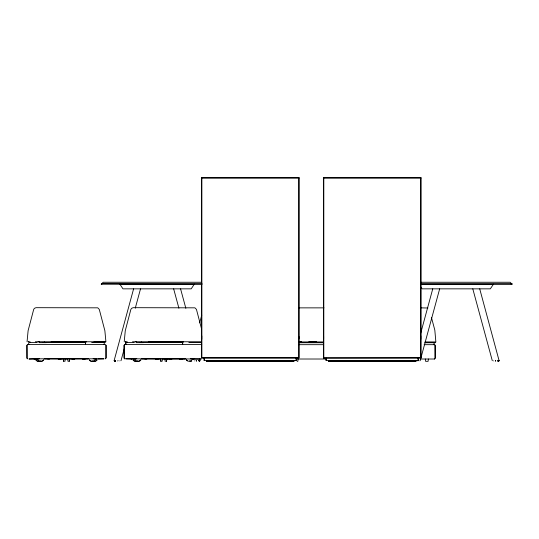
<?xml version="1.0" encoding="UTF-8"?>
<svg xmlns="http://www.w3.org/2000/svg" width="539" height="539" viewBox="0 0 539 539"><rect width="100%" height="100%" fill="white"/><g stroke="black" fill="none" stroke-linecap="round" stroke-linejoin="round"><path stroke-width="0.81" d="M105.637 358.711L105.246 358.812L106.028 358.037L106.028 345.25L105.246 344.475L27.725 344.475L26.95 345.25L26.95 358.037L27.725 358.812L27.341 358.711M106.028 358.037L106.028 345.25M201.734 344.475L124.893 344.475L124.118 345.25L124.118 358.037L124.502 358.711L125.567 358.812M420.689 359.014L434.38 359.014L435.155 358.24L435.054 345.061L434.38 344.677L424.119 344.677M85.465 344.34L85.479 342.723L85.512 344.273M182.633 344.34L182.647 342.723L182.681 344.273M198.857 360.571L198.621 360.975M498.002 360.571L497.773 360.975M28.587 342.878L28.836 344.488M95.632 358.745L95.592 359.115M125.749 342.878L126.005 344.488M192.8 358.745L192.76 359.115M414.693 360.975L414.457 360.571L414.323 360.968M201.559 357.97L201.465 177.715L299.125 177.702L299.125 358.004L201.775 358.004M323.501 357.97L323.4 177.715L421.06 177.702L421.06 358.004L323.555 358.159M34.894 358.812L33.876 358.812L104.014 358.812L98.233 359.001M131.907 359.001L126.126 358.812L201.182 359.001L194.013 358.907M69.619 359.001L69.208 361.325L67.86 361.11L67.86 359.378M166.787 359.001L166.376 361.325L165.028 361.11L165.028 359.378M69.666 358.779L69.208 361.325M166.834 358.779L166.376 361.325M199.538 358.725L199.841 360.274M479.717 288.843L498.986 360.274M420.164 360.706L439.669 288.843M298.909 338.735L298.909 336.444M420.77 339.307L420.77 335.871M201.775 335.871L201.775 339.307M323.636 336.444L323.636 338.735M118.014 360.443L117.832 361.002M298.128 359.001L297.818 361.325L297.137 361.325M417.26 360.551L416.984 361.002M428.397 359.001L428.081 361.325L425.608 361.325L425.291 359.001M202.044 284.188L101.265 284.188L101.494 283.622L202.044 283.804M114.214 360.295L133.605 288.843M115.548 360.396L115.117 360.396M37.312 359.095L37.346 358.934M134.507 358.934L134.447 359.075M199.666 322.901L201.761 315.072M206.686 360.551L206.909 361.325L293.701 361.325L293.917 360.551M415.859 360.551L415.643 361.325L328.844 361.325L328.628 360.551M193.69 359.075L193.959 358.745L193.616 359.115M121.012 360.706L124.3 348.592M125.398 344.556L125.836 342.945M135.262 308.22L140.524 288.843M420.615 333.533L432.75 288.843M511.821 283.622L511.659 284.188L511.821 283.622L512.05 284.188L420.521 284.188M293.364 361.325L294.105 360.739L206.504 360.739L206.989 361.325L292.556 360.921C294.328 359.85 294.395 361.676 292.556 361.271L206.558 361.123L208.054 360.578L292.556 360.739M415.953 360.578L329.214 360.739C327.86 360.052 329.349 361.413 328.642 361.271L414.491 360.921C416.263 359.85 416.33 361.676 414.491 361.271L328.494 361.123L329.989 360.578L414.491 360.739M67.308 359.041L67.725 358.745L67.335 359.095M65.657 359.075L65.253 358.745L65.67 359.041M162.535 358.731L162.785 359.115L162.414 358.745M199.423 360.645L199.336 361.002M498.568 360.645L497.888 361.325L498.481 361.002M194.296 284.188L191.197 288.843L122.973 288.843L119.874 284.188M493.441 284.188L490.342 288.843L422.125 288.843L420.791 287.017M36.187 358.745L36.463 359.095M133.349 358.745L133.618 359.075M164.523 359.115L164.873 358.752M95.14 359.486L93.975 360.834C92.405 361.696 90.215 361.386 89.211 359.823L90.222 360.834L91.812 361.325M192.308 359.486L191.143 360.834C189.573 361.696 187.383 361.386 186.379 359.823L187.383 360.834M164.503 359.095L164.772 358.731L164.469 359.041M207.091 360.551L206.504 360.921L294.105 360.921M415.306 361.325L416.041 360.739L328.44 360.739M196.169 360.645L196.412 361.218L196.29 360.551M495.314 360.645L495.563 361.218L495.435 360.551M415.454 360.551L416.041 360.921L328.44 360.921L329.026 360.551M207.239 361.325L292.556 361.123L294.078 360.645M27.058 341.793L28.102 330.697L33.694 309.406L34.449 308.301L36.012 307.681L97.775 307.83L99.284 309.406L104.869 330.697L105.913 341.793M124.226 341.793L125.27 330.697L130.856 309.406L131.617 308.301L133.18 307.681L194.936 307.83L196.445 309.406L201.566 328.911M104.115 344.488L104.317 342.663M434.07 344.677L434.07 342.75M206.713 360.921L206.787 360.551L294.011 360.578M40.6 360.834C39.03 361.696 36.841 361.386 35.837 359.823L36.847 360.834L38.437 361.325M41.159 361.325L42.756 360.834L43.76 359.823C42.756 361.386 40.566 361.696 39.003 360.834L37.831 359.486M94.534 361.325L96.131 360.834L97.135 359.823C96.131 361.386 93.941 361.696 92.378 360.834M137.768 360.834C136.199 361.696 134.009 361.386 133.005 359.823L134.009 360.834L135.606 361.325M138.328 361.325L139.918 360.834L140.928 359.823C139.924 361.386 137.735 361.696 136.165 360.834L134.999 359.486M27.341 344.576L27.725 344.475M124.502 344.576L124.893 344.475M434.38 359.014L434.771 358.913M329.181 361.325L414.491 361.123L415.764 360.551M198.615 360.348L199.053 360.396M497.76 360.348L498.198 360.396M208.054 360.739L207.279 360.739M329.989 360.739L329.214 360.739M293.896 360.739L292.556 360.645L293.331 360.739L293.62 361.325L208.054 360.921M415.556 360.611L414.491 360.645L415.839 361.271L329.989 360.921M125.769 342.663L127.123 342.663M511.275 283.804L511.275 284.188L511.275 283.804L420.521 283.804M66.661 358.785L66.31 358.785M163.829 358.785L163.479 358.785M206.525 360.645L208.054 360.578L208.054 361.325L207.037 361.204M328.467 360.645L329.989 360.578L329.989 361.325L328.972 361.204M435.182 341.942L425.028 341.942M293.573 361.204L208.054 361.271L292.556 361.325L292.556 360.551L293.054 360.551M415.508 361.204L329.989 361.271L414.491 361.325L414.491 360.551L414.996 360.551M36.126 358.907L28.965 359.001L36.025 358.752L34.078 358.752M88.585 358.812L69.632 358.88M185.753 358.812L162.084 358.94M44.562 341.76L78.142 341.726M141.73 341.76L175.31 341.726M68.055 358.94L44.387 358.812M206.996 360.611L208.054 360.578M328.931 360.611L329.989 360.578M38.148 341.793L44.366 341.726M135.316 341.793L141.528 341.726M39.212 342.663L46.3 342.663M136.374 342.663L143.468 342.663M299.94 341.975L301.429 341.942L299.832 341.908M201.054 341.76L174.542 341.76M105.193 341.793L77.373 341.76M201.465 177.944L299.145 177.944M323.4 177.944L421.08 177.944M201.707 282.254L103.205 282.254L101.265 284.188M420.871 282.254L510.11 282.254L512.05 284.188M119.874 284.579L194.296 284.579M420.696 284.579L493.441 284.579M298.485 307.863L323.973 307.863M421.269 307.863L427.912 308.018M30.063 341.76L28.196 341.76L28.628 341.793M35.345 341.76L39.334 341.76M86.375 341.76L51.151 341.76L73.001 341.793M127.231 341.76L125.358 341.76L125.796 341.793M132.506 341.76L136.502 341.76M183.543 341.76L148.319 341.76L170.162 341.793M299.138 341.942L323.346 341.942M30.022 342.568L37.178 342.568M42.588 342.568L85.91 342.568M91.67 342.568L105.118 342.568M127.191 342.568L134.339 342.568M139.756 342.568L183.078 342.568M188.839 342.568L201.04 342.568M299.495 342.75L323.669 342.75M424.84 342.75L435.088 342.75L435.862 341.975L434.818 330.104L431.429 317.417M298.619 344.677L323.285 344.677M36.915 358.752L39.63 358.752M44.467 358.738L47.425 358.738M58.246 358.752L64.006 358.738M68.972 358.738L74.726 358.752M82.42 358.752L87.972 358.752M93.139 358.738L95.76 358.738M131.246 358.752L133.187 358.752M134.083 358.752L136.798 358.752M141.636 358.738L144.587 358.738M155.414 358.752L161.168 358.738M166.14 358.738L171.894 358.752M179.581 358.752L185.14 358.752M190.307 358.738L192.928 358.738M132.062 358.812L131.044 358.812L131.974 358.812M297.508 359.014L326.398 359.014M208.054 361.123L292.556 361.123M329.989 361.123L414.491 361.123M63.306 358.779L63.589 361.271L65.118 361.11L65.118 359.378M160.474 358.779L160.757 361.271L162.279 361.11L162.279 359.378M191.702 361.325L189.539 360.834M160.514 358.88L141.555 358.812M29.207 342.568L29.962 342.663M434.38 344.677L434.771 344.778M124.502 358.711L124.893 358.812M160.932 361.325L160.521 359.001M63.764 361.325L63.359 359.001M413.44 360.975L413.696 361.218L413.319 360.571L413.541 360.968M413.979 361.002L413.891 360.645M114.834 361.002L114.746 360.645M115.312 360.571L115.541 361.218L115.312 360.571L115.178 360.968M492.302 360.706L472.797 288.843M101.494 283.622L101.655 284.188L102.046 283.804M180.572 288.843L185.861 308.342M173.652 288.843L178.908 308.22M124.219 358.428L124.118 345.25M27.058 358.428L26.95 345.25M95.592 358.752L95.659 359.095M435.155 345.452L435.155 358.24M418.56 358.226L418.56 360.551L325.92 360.551L325.92 358.226M417.974 358.226L417.974 360.551M326.513 358.226L326.513 360.551M296.625 358.226L296.625 360.551L203.985 360.551L203.985 358.226M296.032 358.226L296.032 360.551M204.571 358.226L204.571 360.551M166.686 358.381L166.686 360.591M160.622 358.381L160.622 360.591M69.518 358.381L69.518 360.591M63.461 358.381L63.461 360.591M194.303 360.847L194.303 360.908M493.454 360.847L493.454 360.908M96.535 359.041L96.791 358.745L96.535 359.041M119.867 360.847L119.867 360.908M419.012 360.847L419.012 360.908M199.996 360.571L199.558 361.211L199.996 360.571M499.148 360.571L498.71 361.211L499.148 360.571M58.508 358.752L58.05 358.812L61.298 358.812L58.508 358.752M82.676 358.752L82.218 358.812L85.465 358.812L82.676 358.752M155.677 358.752L155.212 358.812L158.466 358.812L155.677 358.752M179.844 358.752L179.386 358.812L182.633 358.812L179.844 358.752M74.463 358.752L71.68 358.812L74.928 358.812L74.463 358.752M171.631 358.752L168.842 358.812L172.089 358.812L171.631 358.752M48.611 358.752L47.506 358.812L49.824 358.812L48.611 358.752M145.779 358.752L144.674 358.812L146.992 358.812L145.779 358.752M105.523 341.726L94.157 341.76L105.523 341.726M316.278 341.942L308.948 341.942L316.278 341.942M298.741 177.729L201.869 177.729L201.869 357.795L298.741 357.795L298.741 177.729M420.676 177.729L323.804 177.729L323.804 357.795L420.676 357.795L420.676 177.729M114.551 361.218L114.174 360.571L114.551 361.218"/></g></svg>
